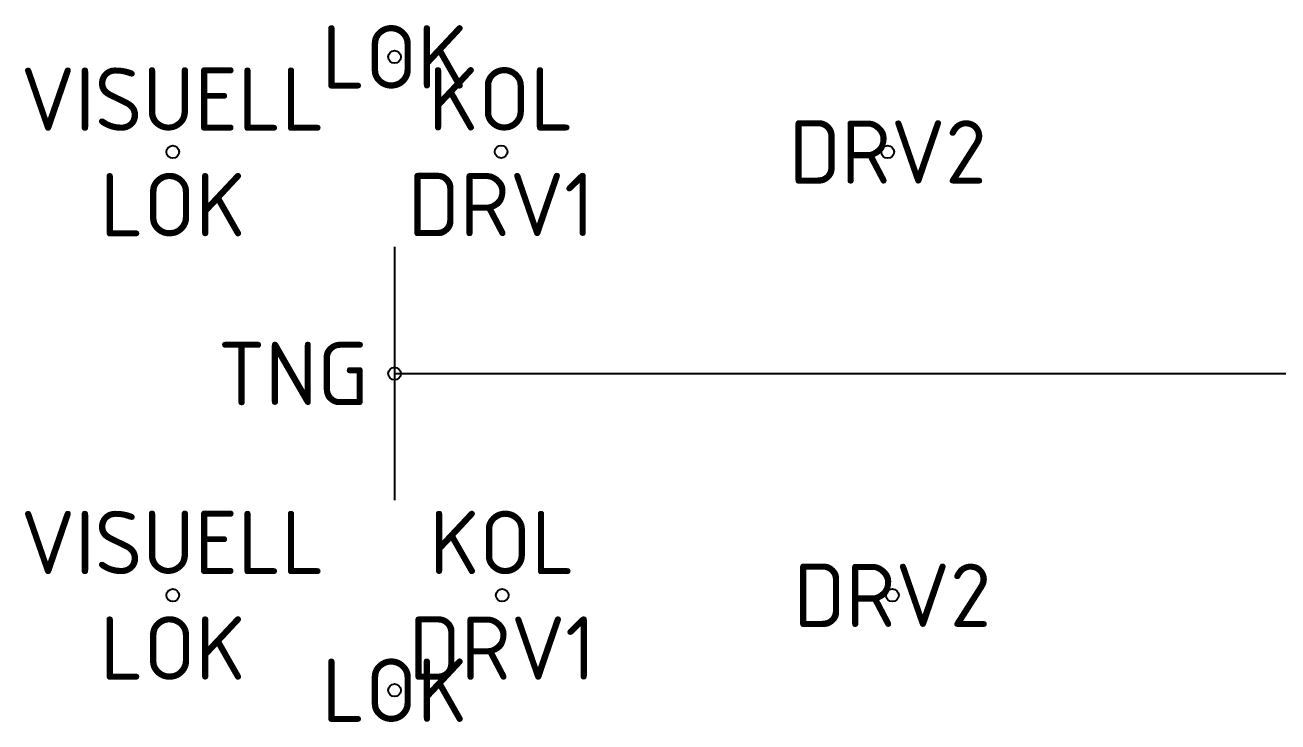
# Model space of a CAD drawing. Header units: millimetres. Extents: x -45 to 90, y -17 to 16.
# Drawn here: x 17.84 to 27.73, y -16.82 to -11.32 of the extents above; entities that cross this region are included whole.
import ezdxf
from ezdxf.enums import TextEntityAlignment as Align

# ---------------------------------------------------------------- set-up
doc = ezdxf.new("R2010")
doc.units = ezdxf.units.MM
for name, color, linetype in [('JBTFE__MAGNETPUNKT', 62, 'Continuous'), ('JBTFE__MAGNETPUNKT_BESKRIVELSE', 62, 'Continuous'), ('JBTOB__INFO', 4, 'Continuous'), ('JBTOB__KO_SPV', 2, 'Continuous'), ('JBTOB_KO_SPV', 2, 'Continuous')]:
    doc.layers.add(name, color=color, linetype=linetype)
doc.layers.get('JBTOB_KO_SPV').off()
doc.styles.add('ISO', font='iso3098.shx')

# ---------------------------------------------------------------- blocks, each defined once
blk = doc.blocks.new('NO-BN-2D-JBTFE-MAGNETISK-PUNKT')
at = {"layer": 'JBTFE__MAGNETPUNKT', "linetype": 'ByBlock', "lineweight": -2, "transparency": 16777216}
blk.add_circle((0, 0), 0.05, dxfattribs=at)
blk = doc.blocks.new('NO-BN-2D-JBTOB-SPORVEKSEL-09-R190-H-54E3-FX-1')
at = {"color": 0, "linetype": 'ByBlock', "lineweight": -2, "transparency": 16777216}
for p, q in [((0, 1), (0, -1)), ((0, 0), (10.523, 0))]:
    blk.add_line(p, q, dxfattribs=at)
at = {"layer": 'JBTFE__MAGNETPUNKT', "linetype": 'ByBlock', "lineweight": -2, "transparency": 16777216}
for p in [(0, 2.5), (-1.75, 1.75), (0.8419, 1.7519), (3.8937, 1.75), (0, 0), (-1.75, -1.75), (0.85, -1.75), (3.93, -1.75), (0, -2.5)]:
    blk.add_blockref('NO-BN-2D-JBTFE-MAGNETISK-PUNKT', p, dxfattribs=at)
at = {"linetype": 'ByBlock', "lineweight": -2, "transparency": 16777216, "style": 'ISO', "flags": 11}
for tag, p in [('NORMAL_AVVIKESSPOR', (25.6598, 2.9376)), ('NORMAL_RETTSPOR', (25.8887, -1.2464))]:
    blk.add_attdef(tag, text='', height=0.5, dxfattribs=at).set_placement(p, align=Align.MIDDLE_CENTER)
at = {"layer": 'JBTFE__MAGNETPUNKT_BESKRIVELSE', "linetype": 'ByBlock', "lineweight": -2, "transparency": 16777216, "char_height": 0.5, "width": 1, "attachment_point": 5, "style": 'ISO'}
for s, insert in [('LOK', (0, 2.5)), ('VISUELL LOK', (-1.75, 1.75)), ('KOL DRV1', (0.8419, 1.7519)), ('DRV2', (3.8937, 1.75)), ('TNG', (-0.8, 0)), ('VISUELL LOK', (-1.75, -1.75)), ('KOL DRV1', (0.85, -1.75)), ('DRV2', (3.93, -1.75)), ('LOK', (0, -2.5))]:
    blk.add_mtext(s, dxfattribs=dict(at, insert=insert))
blk = doc.blocks.new('*Z4')
at = {"layer": 'JBTOB__KO_SPV', "color": 0, "linetype": 'ByBlock', "lineweight": -2, "transparency": 16777216}
blk.add_blockref('NO-BN-2D-JBTOB-SPORVEKSEL-09-R190-H-54E3-FX-1', (0, 0), dxfattribs=at)
at = {"layer": 'JBTOB__INFO', "color": 0, "linetype": 'ByBlock', "lineweight": -2, "transparency": 16777216, "style": 'ISO'}
blk.add_attdef('OBJEKTINFO', text='', height=0.9, dxfattribs=at).set_placement((10.523, -5.1), align=Align.MIDDLE_CENTER)

msp = doc.modelspace()

# ---------------------------------------------------------------- block references
at = {"layer": 'JBTOB_KO_SPV', "zscale": 0.001}
msp.add_blockref('*Z4', (20.7582, -14.0747), dxfattribs=at)

doc.saveas('drawing.dxf')
